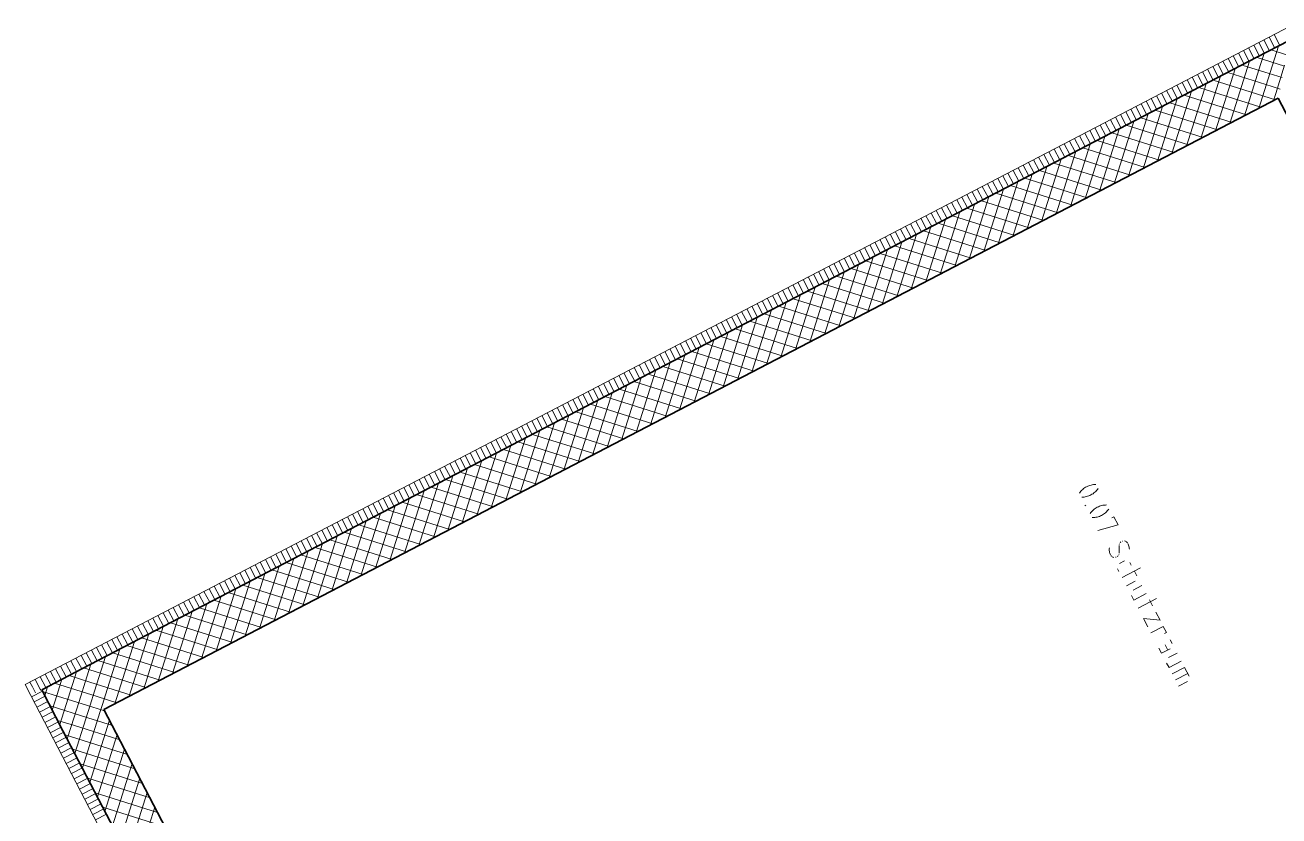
# Model space of a CAD drawing. Header units: metres. Extents: x 2740299.3 to 2740354.3, y 1267793.1 to 1267844.4.
# Drawn here: x 2740304.53 to 2740312.68, y 1267832.76 to 1267837.89 of the extents above; entities that cross this region are included whole.
import ezdxf

# ---------------------------------------------------------------- set-up
doc = ezdxf.new("R2010")
doc.units = ezdxf.units.M
doc.layers.add('grundriss', color=7, linetype='Continuous', true_color=0x000000)

msp = doc.modelspace()

# ---------------------------------------------------------------- linework, layer by layer
at = {"layer": 'grundriss', "color": 7, "linetype": 'Continuous', "lineweight": 18}
for p, q in [((2740312.7643, 1267837.8943), (2740304.5322, 1267833.6105)), ((2740304.5322, 1267833.6105), (2740304.5691, 1267833.5396)), ((2740304.5691, 1267833.5396), (2740306.653, 1267829.5346))]:
    msp.add_line(p, q, dxfattribs=at)
at = {"layer": 'grundriss', "color": 7, "linetype": 'Continuous', "lineweight": 35}
for p, q in [((2740312.7452, 1267837.7942), (2740312.5351, 1267837.6849)), ((2740312.5351, 1267837.6849), (2740304.9062, 1267833.715)), ((2740305.0447, 1267833.4488), (2740312.6736, 1267837.4187)), ((2740312.6736, 1267837.4187), (2740314.5036, 1267833.9017)), ((2740304.9062, 1267833.715), (2740304.6401, 1267833.5765)), ((2740304.6401, 1267833.5765), (2740304.7785, 1267833.3104)), ((2740306.9901, 1267829.71), (2740305.0447, 1267833.4488)), ((2740304.7785, 1267833.3104), (2740306.724, 1267829.5715))]:
    msp.add_line(p, q, dxfattribs=at)
at = {"layer": 'grundriss', "color": 18, "linetype": 'Continuous', "lineweight": 0, "true_color": 0x000000}
for p, q in [((2740312.5472, 1267837.7814), (2740312.5841, 1267837.7104)), ((2740312.5805, 1267837.7987), (2740312.6174, 1267837.7277)), ((2740312.6137, 1267837.816), (2740312.6506, 1267837.745)), ((2740312.647, 1267837.8333), (2740312.6839, 1267837.7623)), ((2740312.3809, 1267837.6948), (2740312.4178, 1267837.6238)), ((2740312.4141, 1267837.7121), (2740312.4511, 1267837.6411)), ((2740312.4474, 1267837.7294), (2740312.4843, 1267837.6585)), ((2740312.4807, 1267837.7467), (2740312.5176, 1267837.6758)), ((2740312.5139, 1267837.764), (2740312.5509, 1267837.6931)), ((2740312.559, 1267837.6389), (2740312.5811, 1267837.7088)), ((2740312.608, 1267837.5448), (2740312.6751, 1267837.7578)), ((2740312.627, 1267837.7327), (2740312.7274, 1267837.7011)), ((2740312.2478, 1267837.6256), (2740312.2847, 1267837.5546)), ((2740312.2811, 1267837.6429), (2740312.318, 1267837.5719)), ((2740312.3143, 1267837.6602), (2740312.3513, 1267837.5892)), ((2740312.3476, 1267837.6775), (2740312.3845, 1267837.6065)), ((2740312.3593, 1267837.2552), (2740312.487, 1267837.6598)), ((2740312.4389, 1267837.6348), (2740312.5851, 1267837.5887)), ((2740312.4534, 1267837.3042), (2740312.559, 1267837.6389)), ((2740312.5362, 1267837.6827), (2740312.7133, 1267837.6269)), ((2740312.6569, 1267837.4507), (2740312.7144, 1267837.633)), ((2740312.0815, 1267837.539), (2740312.1184, 1267837.468)), ((2740312.1147, 1267837.5563), (2740312.1517, 1267837.4854)), ((2740312.148, 1267837.5736), (2740312.1849, 1267837.5027)), ((2740312.1711, 1267837.1573), (2740312.2988, 1267837.5619)), ((2740312.1813, 1267837.5909), (2740312.2182, 1267837.52)), ((2740312.2145, 1267837.6082), (2740312.2515, 1267837.5373)), ((2740312.2507, 1267837.5369), (2740312.6553, 1267837.4092)), ((2740312.2652, 1267837.2063), (2740312.3929, 1267837.6109)), ((2740312.3448, 1267837.5858), (2740312.6341, 1267837.4946)), ((2740312.5475, 1267837.3531), (2740312.608, 1267837.5448)), ((2740312.5851, 1267837.5887), (2740312.6991, 1267837.5527)), ((2740311.9151, 1267837.4525), (2740311.9521, 1267837.3815)), ((2740311.9484, 1267837.4698), (2740311.9853, 1267837.3988)), ((2740311.9817, 1267837.4871), (2740312.0186, 1267837.4161)), ((2740311.983, 1267837.0594), (2740312.1106, 1267837.464)), ((2740312.0149, 1267837.5044), (2740312.0519, 1267837.4334)), ((2740312.0482, 1267837.5217), (2740312.0851, 1267837.4507)), ((2740312.0771, 1267837.1083), (2740312.2047, 1267837.5129)), ((2740312.1566, 1267837.4879), (2740312.5612, 1267837.3603)), ((2740312.6341, 1267837.4946), (2740312.685, 1267837.4785)), ((2740312.6416, 1267837.4021), (2740312.6569, 1267837.4507)), ((2740311.7821, 1267837.3832), (2740311.819, 1267837.3122)), ((2740311.8153, 1267837.4005), (2740311.8523, 1267837.3296)), ((2740311.8486, 1267837.4178), (2740311.8855, 1267837.3469)), ((2740311.8819, 1267837.4351), (2740311.9188, 1267837.3642)), ((2740311.8889, 1267837.0104), (2740312.0165, 1267837.415)), ((2740311.9684, 1267837.39), (2740312.373, 1267837.2624)), ((2740312.0625, 1267837.439), (2740312.4671, 1267837.3113)), ((2740311.6158, 1267837.2967), (2740311.6527, 1267837.2257)), ((2740311.649, 1267837.314), (2740311.6859, 1267837.243)), ((2740311.6823, 1267837.3313), (2740311.7192, 1267837.2603)), ((2740311.7007, 1267836.9125), (2740311.8283, 1267837.3171)), ((2740311.7156, 1267837.3486), (2740311.7525, 1267837.2776)), ((2740311.7488, 1267837.3659), (2740311.7857, 1267837.2949)), ((2740311.7802, 1267837.2921), (2740312.1849, 1267837.1644)), ((2740311.7948, 1267836.9615), (2740311.9224, 1267837.3661)), ((2740311.8743, 1267837.341), (2740312.2789, 1267837.2134)), ((2740311.4494, 1267837.2101), (2740311.4864, 1267837.1391)), ((2740311.4827, 1267837.2274), (2740311.5196, 1267837.1564)), ((2740311.5125, 1267836.8146), (2740311.6402, 1267837.2192)), ((2740311.516, 1267837.2447), (2740311.5529, 1267837.1738)), ((2740311.5492, 1267837.262), (2740311.5862, 1267837.1911)), ((2740311.5825, 1267837.2793), (2740311.6194, 1267837.2084)), ((2740311.6066, 1267836.8635), (2740311.7343, 1267837.2681)), ((2740311.6862, 1267837.2431), (2740312.0908, 1267837.1155)), ((2740311.2831, 1267837.1236), (2740311.32, 1267837.0526)), ((2740311.3164, 1267837.1409), (2740311.3533, 1267837.0699)), ((2740311.3496, 1267837.1582), (2740311.3866, 1267837.0872)), ((2740311.3829, 1267837.1755), (2740311.4198, 1267837.1045)), ((2740311.4162, 1267837.1928), (2740311.4531, 1267837.1218)), ((2740311.4184, 1267836.7656), (2740311.5461, 1267837.1702)), ((2740311.498, 1267837.1452), (2740311.9026, 1267837.0175)), ((2740311.5921, 1267837.1941), (2740311.9967, 1267837.0665)), ((2740311.15, 1267837.0543), (2740311.187, 1267836.9833)), ((2740311.1833, 1267837.0716), (2740311.2202, 1267837.0007)), ((2740311.2166, 1267837.0889), (2740311.2535, 1267837.018)), ((2740311.2303, 1267836.6677), (2740311.3579, 1267837.0723)), ((2740311.2498, 1267837.1062), (2740311.2868, 1267837.0353)), ((2740311.3098, 1267837.0473), (2740311.7144, 1267836.9196)), ((2740311.3243, 1267836.7166), (2740311.452, 1267837.1213)), ((2740311.4039, 1267837.0962), (2740311.8085, 1267836.9686)), ((2740310.9837, 1267836.9678), (2740311.0206, 1267836.8968)), ((2740311.017, 1267836.9851), (2740311.0539, 1267836.9141)), ((2740311.0421, 1267836.5698), (2740311.1697, 1267836.9744)), ((2740311.0502, 1267837.0024), (2740311.0872, 1267836.9314)), ((2740311.0835, 1267837.0197), (2740311.1204, 1267836.9487)), ((2740311.1168, 1267837.037), (2740311.1537, 1267836.966)), ((2740311.1362, 1267836.6187), (2740311.2638, 1267837.0233)), ((2740311.2157, 1267836.9983), (2740311.6203, 1267836.8707)), ((2740310.8174, 1267836.8812), (2740310.8543, 1267836.8102)), ((2740310.8506, 1267836.8985), (2740310.8876, 1267836.8275)), ((2740310.8839, 1267836.9158), (2740310.9208, 1267836.8449)), ((2740310.9172, 1267836.9331), (2740310.9541, 1267836.8622)), ((2740310.948, 1267836.5208), (2740311.0756, 1267836.9254)), ((2740310.9504, 1267836.9504), (2740310.9874, 1267836.8795)), ((2740311.0275, 1267836.9004), (2740311.4321, 1267836.7727)), ((2740311.1216, 1267836.9493), (2740311.5262, 1267836.8217)), ((2740310.6843, 1267836.812), (2740310.7212, 1267836.741)), ((2740310.7176, 1267836.8293), (2740310.7545, 1267836.7583)), ((2740310.7509, 1267836.8466), (2740310.7878, 1267836.7756)), ((2740310.7598, 1267836.4229), (2740310.8875, 1267836.8275)), ((2740310.7841, 1267836.8639), (2740310.821, 1267836.7929)), ((2740310.8394, 1267836.8025), (2740311.244, 1267836.6748)), ((2740310.8539, 1267836.4718), (2740310.9815, 1267836.8764)), ((2740310.9334, 1267836.8514), (2740311.3381, 1267836.7238)), ((2740310.518, 1267836.7254), (2740310.5549, 1267836.6544)), ((2740310.5513, 1267836.7427), (2740310.5882, 1267836.6718)), ((2740310.5716, 1267836.325), (2740310.6993, 1267836.7296)), ((2740310.5845, 1267836.76), (2740310.6215, 1267836.6891)), ((2740310.6178, 1267836.7773), (2740310.6547, 1267836.7064)), ((2740310.6511, 1267836.7946), (2740310.688, 1267836.7237)), ((2740310.6657, 1267836.3739), (2740310.7934, 1267836.7785)), ((2740310.7453, 1267836.7535), (2740311.1499, 1267836.6259)), ((2740310.3517, 1267836.6389), (2740310.3886, 1267836.5679)), ((2740310.3849, 1267836.6562), (2740310.4219, 1267836.5852)), ((2740310.4182, 1267836.6735), (2740310.4551, 1267836.6025)), ((2740310.4515, 1267836.6908), (2740310.4884, 1267836.6198)), ((2740310.4775, 1267836.276), (2740310.6052, 1267836.6806)), ((2740310.4847, 1267836.7081), (2740310.5217, 1267836.6371)), ((2740310.5571, 1267836.6556), (2740310.9617, 1267836.5279)), ((2740310.6512, 1267836.7045), (2740311.0558, 1267836.5769)), ((2740310.1853, 1267836.5523), (2740310.2223, 1267836.4813)), ((2740310.2186, 1267836.5696), (2740310.2555, 1267836.4986)), ((2740310.2519, 1267836.5869), (2740310.2888, 1267836.516)), ((2740310.2851, 1267836.6042), (2740310.3221, 1267836.5333)), ((2740310.2894, 1267836.1781), (2740310.417, 1267836.5827)), ((2740310.3184, 1267836.6215), (2740310.3553, 1267836.5506)), ((2740310.3689, 1267836.5576), (2740310.7735, 1267836.43)), ((2740310.3835, 1267836.227), (2740310.5111, 1267836.6316)), ((2740310.463, 1267836.6066), (2740310.8676, 1267836.479)), ((2740310.0523, 1267836.4831), (2740310.0892, 1267836.4121)), ((2740310.0855, 1267836.5004), (2740310.1225, 1267836.4294)), ((2740310.1012, 1267836.0801), (2740310.2288, 1267836.4848)), ((2740310.1188, 1267836.5177), (2740310.1557, 1267836.4467)), ((2740310.1521, 1267836.535), (2740310.189, 1267836.464)), ((2740310.1953, 1267836.1291), (2740310.3229, 1267836.5337)), ((2740310.2748, 1267836.5087), (2740310.6794, 1267836.381)), ((2740309.8859, 1267836.3965), (2740309.9229, 1267836.3255)), ((2740309.9192, 1267836.4138), (2740309.9561, 1267836.3429)), ((2740309.9525, 1267836.4311), (2740309.9894, 1267836.3602)), ((2740309.9857, 1267836.4484), (2740310.0227, 1267836.3775)), ((2740310.0071, 1267836.0312), (2740310.1347, 1267836.4358)), ((2740310.019, 1267836.4657), (2740310.0559, 1267836.3948)), ((2740310.0866, 1267836.4108), (2740310.4912, 1267836.2831)), ((2740310.1807, 1267836.4597), (2740310.5853, 1267836.3321)), ((2740309.7196, 1267836.31), (2740309.7566, 1267836.239)), ((2740309.7529, 1267836.3273), (2740309.7898, 1267836.2563)), ((2740309.7862, 1267836.3446), (2740309.8231, 1267836.2736)), ((2740309.8189, 1267835.9333), (2740309.9466, 1267836.3379)), ((2740309.8194, 1267836.3619), (2740309.8563, 1267836.2909)), ((2740309.8527, 1267836.3792), (2740309.8896, 1267836.3082)), ((2740309.8985, 1267836.3128), (2740310.3031, 1267836.1852)), ((2740309.913, 1267835.9822), (2740310.0407, 1267836.3868)), ((2740309.9926, 1267836.3618), (2740310.3972, 1267836.2342)), ((2740309.5866, 1267836.2407), (2740309.6235, 1267836.1697)), ((2740309.6198, 1267836.258), (2740309.6568, 1267836.1871)), ((2740309.6307, 1267835.8353), (2740309.7584, 1267836.2399)), ((2740309.6531, 1267836.2753), (2740309.69, 1267836.2044)), ((2740309.6864, 1267836.2926), (2740309.7233, 1267836.2217)), ((2740309.7248, 1267835.8843), (2740309.8525, 1267836.2889)), ((2740309.8044, 1267836.2639), (2740310.209, 1267836.1362)), ((2740309.4202, 1267836.1542), (2740309.4572, 1267836.0832)), ((2740309.4535, 1267836.1715), (2740309.4904, 1267836.1005)), ((2740309.4868, 1267836.1888), (2740309.5237, 1267836.1178)), ((2740309.52, 1267836.2061), (2740309.557, 1267836.1351)), ((2740309.5367, 1267835.7864), (2740309.6643, 1267836.191)), ((2740309.5533, 1267836.2234), (2740309.5902, 1267836.1524)), ((2740309.6162, 1267836.1659), (2740310.0208, 1267836.0383)), ((2740309.7103, 1267836.2149), (2740310.1149, 1267836.0873)), ((2740309.2539, 1267836.0676), (2740309.2908, 1267835.9966)), ((2740309.2872, 1267836.0849), (2740309.3241, 1267836.0139)), ((2740309.3204, 1267836.1022), (2740309.3574, 1267836.0313)), ((2740309.3485, 1267835.6884), (2740309.4761, 1267836.0931)), ((2740309.3537, 1267836.1195), (2740309.3906, 1267836.0486)), ((2740309.387, 1267836.1368), (2740309.4239, 1267836.0659)), ((2740309.428, 1267836.068), (2740309.8326, 1267835.9404)), ((2740309.4426, 1267835.7374), (2740309.5702, 1267836.142)), ((2740309.5221, 1267836.117), (2740309.9267, 1267835.9893)), ((2740309.1208, 1267835.9984), (2740309.1578, 1267835.9274)), ((2740309.1541, 1267836.0157), (2740309.191, 1267835.9447)), ((2740309.1603, 1267835.5905), (2740309.2879, 1267835.9951)), ((2740309.1874, 1267836.033), (2740309.2243, 1267835.962)), ((2740309.2206, 1267836.0503), (2740309.2576, 1267835.9793)), ((2740309.2544, 1267835.6395), (2740309.382, 1267836.0441)), ((2740309.3339, 1267836.0191), (2740309.7385, 1267835.8914)), ((2740308.9545, 1267835.9118), (2740308.9914, 1267835.8408)), ((2740308.9878, 1267835.9291), (2740309.0247, 1267835.8582)), ((2740309.021, 1267835.9464), (2740309.058, 1267835.8755)), ((2740309.0543, 1267835.9637), (2740309.0912, 1267835.8928)), ((2740309.0662, 1267835.5416), (2740309.1939, 1267835.9462)), ((2740309.0876, 1267835.9811), (2740309.1245, 1267835.9101)), ((2740309.1458, 1267835.9211), (2740309.5504, 1267835.7935)), ((2740309.2398, 1267835.9701), (2740309.6444, 1267835.8425)), ((2740308.7882, 1267835.8253), (2740308.8251, 1267835.7543)), ((2740308.8215, 1267835.8426), (2740308.8584, 1267835.7716)), ((2740308.8547, 1267835.8599), (2740308.8916, 1267835.7889)), ((2740308.878, 1267835.4436), (2740309.0057, 1267835.8482)), ((2740308.888, 1267835.8772), (2740308.9249, 1267835.8062)), ((2740308.9212, 1267835.8945), (2740308.9582, 1267835.8235)), ((2740308.9576, 1267835.8232), (2740309.3622, 1267835.6956)), ((2740308.9721, 1267835.4926), (2740309.0998, 1267835.8972)), ((2740309.0517, 1267835.8722), (2740309.4563, 1267835.7445)), ((2740308.6219, 1267835.7387), (2740308.6588, 1267835.6677)), ((2740308.6551, 1267835.756), (2740308.6921, 1267835.685)), ((2740308.6884, 1267835.7733), (2740308.7253, 1267835.7024)), ((2740308.6899, 1267835.3457), (2740308.8175, 1267835.7503)), ((2740308.7217, 1267835.7906), (2740308.7586, 1267835.7197)), ((2740308.7549, 1267835.8079), (2740308.7919, 1267835.737)), ((2740308.7839, 1267835.3947), (2740308.9116, 1267835.7993)), ((2740308.8635, 1267835.7743), (2740309.2681, 1267835.6466)), ((2740308.4888, 1267835.6695), (2740308.5257, 1267835.5985)), ((2740308.5221, 1267835.6868), (2740308.559, 1267835.6158)), ((2740308.5553, 1267835.7041), (2740308.5923, 1267835.6331)), ((2740308.5886, 1267835.7214), (2740308.6255, 1267835.6504)), ((2740308.5958, 1267835.2968), (2740308.7234, 1267835.7014)), ((2740308.6753, 1267835.6763), (2740309.0799, 1267835.5487)), ((2740308.7694, 1267835.7253), (2740309.174, 1267835.5977)), ((2740308.3225, 1267835.5829), (2740308.3594, 1267835.5119)), ((2740308.3557, 1267835.6002), (2740308.3927, 1267835.5293)), ((2740308.389, 1267835.6175), (2740308.4259, 1267835.5466)), ((2740308.4076, 1267835.1988), (2740308.5352, 1267835.6034)), ((2740308.4223, 1267835.6348), (2740308.4592, 1267835.5639)), ((2740308.4555, 1267835.6522), (2740308.4925, 1267835.5812)), ((2740308.4871, 1267835.5784), (2740308.8917, 1267835.4508)), ((2740308.5017, 1267835.2478), (2740308.6293, 1267835.6524)), ((2740308.5812, 1267835.6274), (2740308.9858, 1267835.4997)), ((2740308.1561, 1267835.4964), (2740308.1931, 1267835.4254)), ((2740308.1894, 1267835.5137), (2740308.2263, 1267835.4427)), ((2740308.2194, 1267835.1009), (2740308.347, 1267835.5055)), ((2740308.2227, 1267835.531), (2740308.2596, 1267835.46)), ((2740308.2559, 1267835.5483), (2740308.2929, 1267835.4773)), ((2740308.2892, 1267835.5656), (2740308.3261, 1267835.4946)), ((2740308.3135, 1267835.1499), (2740308.4411, 1267835.5545)), ((2740308.393, 1267835.5294), (2740308.7976, 1267835.4018)), ((2740308.0231, 1267835.4271), (2740308.06, 1267835.3561)), ((2740308.0563, 1267835.4444), (2740308.0933, 1267835.3735)), ((2740308.0896, 1267835.4617), (2740308.1265, 1267835.3908)), ((2740308.1229, 1267835.479), (2740308.1598, 1267835.4081)), ((2740308.1253, 1267835.0519), (2740308.253, 1267835.4566)), ((2740308.2049, 1267835.4315), (2740308.6095, 1267835.3039)), ((2740308.2989, 1267835.4805), (2740308.7036, 1267835.3528)), ((2740307.8568, 1267835.3406), (2740307.8937, 1267835.2696)), ((2740307.89, 1267835.3579), (2740307.9269, 1267835.2869)), ((2740307.9233, 1267835.3752), (2740307.9602, 1267835.3042)), ((2740307.9371, 1267834.954), (2740308.0648, 1267835.3586)), ((2740307.9565, 1267835.3925), (2740307.9935, 1267835.3215)), ((2740307.9898, 1267835.4098), (2740308.0267, 1267835.3388)), ((2740308.0167, 1267835.3336), (2740308.4213, 1267835.206)), ((2740308.0312, 1267835.003), (2740308.1589, 1267835.4076)), ((2740308.1108, 1267835.3826), (2740308.5154, 1267835.2549)), ((2740307.6904, 1267835.254), (2740307.7274, 1267835.183)), ((2740307.7237, 1267835.2713), (2740307.7606, 1267835.2004)), ((2740307.749, 1267834.8561), (2740307.8766, 1267835.2607)), ((2740307.757, 1267835.2886), (2740307.7939, 1267835.2177)), ((2740307.7902, 1267835.3059), (2740307.8272, 1267835.235)), ((2740307.8235, 1267835.3232), (2740307.8604, 1267835.2523)), ((2740307.8431, 1267834.9051), (2740307.9707, 1267835.3097)), ((2740307.9226, 1267835.2846), (2740308.3272, 1267835.157)), ((2740307.5241, 1267835.1675), (2740307.561, 1267835.0965)), ((2740307.5574, 1267835.1848), (2740307.5943, 1267835.1138)), ((2740307.5906, 1267835.2021), (2740307.6276, 1267835.1311)), ((2740307.6239, 1267835.2194), (2740307.6608, 1267835.1484)), ((2740307.6549, 1267834.8071), (2740307.7825, 1267835.2117)), ((2740307.6572, 1267835.2367), (2740307.6941, 1267835.1657)), ((2740307.7344, 1267835.1867), (2740308.139, 1267835.0591)), ((2740307.8285, 1267835.2357), (2740308.2331, 1267835.108)), ((2740307.391, 1267835.0982), (2740307.428, 1267835.0272)), ((2740307.4243, 1267835.1155), (2740307.4612, 1267835.0446)), ((2740307.4576, 1267835.1328), (2740307.4945, 1267835.0619)), ((2740307.4667, 1267834.7092), (2740307.5943, 1267835.1138)), ((2740307.4908, 1267835.1501), (2740307.5278, 1267835.0792)), ((2740307.5462, 1267835.0888), (2740307.9508, 1267834.9612)), ((2740307.5608, 1267834.7582), (2740307.6884, 1267835.1628)), ((2740307.6403, 1267835.1378), (2740308.0449, 1267835.0101)), ((2740307.2247, 1267835.0117), (2740307.2616, 1267834.9407)), ((2740307.258, 1267835.029), (2740307.2949, 1267834.958)), ((2740307.2785, 1267834.6113), (2740307.4062, 1267835.0159)), ((2740307.2912, 1267835.0463), (2740307.3282, 1267834.9753)), ((2740307.3245, 1267835.0636), (2740307.3614, 1267834.9926)), ((2740307.3578, 1267835.0809), (2740307.3947, 1267835.0099)), ((2740307.3726, 1267834.6602), (2740307.5002, 1267835.0649)), ((2740307.4521, 1267835.0398), (2740307.8568, 1267834.9122)), ((2740307.0584, 1267834.9251), (2740307.0953, 1267834.8541)), ((2740307.0916, 1267834.9424), (2740307.1286, 1267834.8714)), ((2740307.1249, 1267834.9597), (2740307.1618, 1267834.8888)), ((2740307.1582, 1267834.977), (2740307.1951, 1267834.9061)), ((2740307.1844, 1267834.5623), (2740307.3121, 1267834.9669)), ((2740307.1914, 1267834.9943), (2740307.2284, 1267834.9234)), ((2740307.264, 1267834.9419), (2740307.6686, 1267834.8143)), ((2740307.3581, 1267834.9909), (2740307.7627, 1267834.8632)), ((2740306.9253, 1267834.8559), (2740306.9622, 1267834.7849)), ((2740306.9586, 1267834.8732), (2740306.9955, 1267834.8022)), ((2740306.9919, 1267834.8905), (2740307.0288, 1267834.8195)), ((2740306.9963, 1267834.4644), (2740307.1239, 1267834.869)), ((2740307.0251, 1267834.9078), (2740307.062, 1267834.8368)), ((2740307.0758, 1267834.844), (2740307.4804, 1267834.7163)), ((2740307.0903, 1267834.5134), (2740307.218, 1267834.918)), ((2740307.1699, 1267834.8929), (2740307.5745, 1267834.7653)), ((2740306.759, 1267834.7693), (2740306.7959, 1267834.6983)), ((2740306.7923, 1267834.7866), (2740306.8292, 1267834.7157)), ((2740306.8081, 1267834.3665), (2740306.9357, 1267834.7711)), ((2740306.8255, 1267834.8039), (2740306.8625, 1267834.733)), ((2740306.8588, 1267834.8212), (2740306.8957, 1267834.7503)), ((2740306.8921, 1267834.8386), (2740306.929, 1267834.7676)), ((2740306.9022, 1267834.4154), (2740307.0298, 1267834.82)), ((2740306.9817, 1267834.795), (2740307.3863, 1267834.6674)), ((2740306.5927, 1267834.6828), (2740306.6296, 1267834.6118)), ((2740306.6259, 1267834.7001), (2740306.6629, 1267834.6291)), ((2740306.6592, 1267834.7174), (2740306.6961, 1267834.6464)), ((2740306.6925, 1267834.7347), (2740306.7294, 1267834.6637)), ((2740306.714, 1267834.3175), (2740306.8416, 1267834.7221)), ((2740306.7257, 1267834.752), (2740306.7627, 1267834.681)), ((2740306.7935, 1267834.6971), (2740307.1981, 1267834.5695)), ((2740306.8876, 1267834.7461), (2740307.2922, 1267834.6184)), ((2740306.4596, 1267834.6135), (2740306.4965, 1267834.5425)), ((2740306.4929, 1267834.6308), (2740306.5298, 1267834.5599)), ((2740306.5258, 1267834.2196), (2740306.6534, 1267834.6242)), ((2740306.5261, 1267834.6481), (2740306.5631, 1267834.5772)), ((2740306.5594, 1267834.6654), (2740306.5963, 1267834.5945)), ((2740306.6053, 1267834.5992), (2740307.01, 1267834.4715)), ((2740306.6199, 1267834.2686), (2740306.7475, 1267834.6732)), ((2740306.6994, 1267834.6481), (2740307.104, 1267834.5205)), ((2740306.2933, 1267834.527), (2740306.3302, 1267834.456)), ((2740306.3265, 1267834.5443), (2740306.3635, 1267834.4733)), ((2740306.3376, 1267834.1217), (2740306.4653, 1267834.5263)), ((2740306.3598, 1267834.5616), (2740306.3967, 1267834.4906)), ((2740306.3931, 1267834.5789), (2740306.43, 1267834.5079)), ((2740306.4263, 1267834.5962), (2740306.4633, 1267834.5252)), ((2740306.4317, 1267834.1706), (2740306.5594, 1267834.5752)), ((2740306.5113, 1267834.5502), (2740306.9159, 1267834.4226)), ((2740306.1269, 1267834.4404), (2740306.1639, 1267834.3694)), ((2740306.1602, 1267834.4577), (2740306.1971, 1267834.3868)), ((2740306.1935, 1267834.475), (2740306.2304, 1267834.4041)), ((2740306.2267, 1267834.4923), (2740306.2637, 1267834.4214)), ((2740306.2435, 1267834.0727), (2740306.3712, 1267834.4773)), ((2740306.26, 1267834.5097), (2740306.2969, 1267834.4387)), ((2740306.3231, 1267834.4523), (2740306.7277, 1267834.3246)), ((2740306.4172, 1267834.5012), (2740306.8218, 1267834.3736)), ((2740305.9606, 1267834.3539), (2740305.9975, 1267834.2829)), ((2740305.9939, 1267834.3712), (2740306.0308, 1267834.3002)), ((2740306.0272, 1267834.3885), (2740306.0641, 1267834.3175)), ((2740306.0554, 1267833.9748), (2740306.183, 1267834.3794)), ((2740306.0604, 1267834.4058), (2740306.0973, 1267834.3348)), ((2740306.0937, 1267834.4231), (2740306.1306, 1267834.3521)), ((2740306.1349, 1267834.3544), (2740306.5395, 1267834.2267)), ((2740306.1495, 1267834.0237), (2740306.2771, 1267834.4284)), ((2740306.229, 1267834.4033), (2740306.6336, 1267834.2757)), ((2740305.8276, 1267834.2846), (2740305.8645, 1267834.2136)), ((2740305.8608, 1267834.3019), (2740305.8978, 1267834.231)), ((2740305.8672, 1267833.8769), (2740305.9948, 1267834.2815)), ((2740305.8941, 1267834.3192), (2740305.931, 1267834.2483)), ((2740305.9274, 1267834.3365), (2740305.9643, 1267834.2656)), ((2740305.9613, 1267833.9258), (2740306.0889, 1267834.3304)), ((2740306.0408, 1267834.3054), (2740306.4454, 1267834.1778)), ((2740305.6612, 1267834.1981), (2740305.6982, 1267834.1271)), ((2740305.6945, 1267834.2154), (2740305.7314, 1267834.1444)), ((2740305.7278, 1267834.2327), (2740305.7647, 1267834.1617)), ((2740305.761, 1267834.25), (2740305.798, 1267834.179)), ((2740305.7731, 1267833.8279), (2740305.9007, 1267834.2325)), ((2740305.7943, 1267834.2673), (2740305.8312, 1267834.1963)), ((2740305.8526, 1267834.2075), (2740306.2572, 1267834.0798)), ((2740305.9467, 1267834.2564), (2740306.3513, 1267834.1288)), ((2740305.4949, 1267834.1115), (2740305.5318, 1267834.0405)), ((2740305.5282, 1267834.1288), (2740305.5651, 1267834.0579)), ((2740305.5614, 1267834.1461), (2740305.5984, 1267834.0752)), ((2740305.5849, 1267833.73), (2740305.7126, 1267834.1346)), ((2740305.5947, 1267834.1634), (2740305.6316, 1267834.0925)), ((2740305.628, 1267834.1807), (2740305.6649, 1267834.1098)), ((2740305.6645, 1267834.1096), (2740306.0691, 1267833.9819)), ((2740305.679, 1267833.7789), (2740305.8066, 1267834.1835)), ((2740305.7585, 1267834.1585), (2740306.1632, 1267834.0309)), ((2740305.3618, 1267834.0423), (2740305.3988, 1267833.9713)), ((2740305.3951, 1267834.0596), (2740305.432, 1267833.9886)), ((2740305.3967, 1267833.6321), (2740305.5244, 1267834.0367)), ((2740305.4284, 1267834.0769), (2740305.4653, 1267834.0059)), ((2740305.4616, 1267834.0942), (2740305.4986, 1267834.0232)), ((2740305.4908, 1267833.681), (2740305.6185, 1267834.0856)), ((2740305.5704, 1267834.0606), (2740305.975, 1267833.933)), ((2740305.1955, 1267833.9557), (2740305.2324, 1267833.8847)), ((2740305.2288, 1267833.973), (2740305.2657, 1267833.9021)), ((2740305.262, 1267833.9903), (2740305.299, 1267833.9194)), ((2740305.2953, 1267834.0076), (2740305.3322, 1267833.9367)), ((2740305.3027, 1267833.5831), (2740305.4303, 1267833.9877)), ((2740305.3286, 1267834.025), (2740305.3655, 1267833.954)), ((2740305.3822, 1267833.9627), (2740305.7868, 1267833.835)), ((2740305.4763, 1267834.0116), (2740305.8809, 1267833.884)), ((2740305.0292, 1267833.8692), (2740305.0661, 1267833.7982)), ((2740305.0625, 1267833.8865), (2740305.0994, 1267833.8155)), ((2740305.0957, 1267833.9038), (2740305.1326, 1267833.8328)), ((2740305.1145, 1267833.4852), (2740305.2421, 1267833.8898)), ((2740305.129, 1267833.9211), (2740305.1659, 1267833.8501)), ((2740305.1622, 1267833.9384), (2740305.1992, 1267833.8674)), ((2740305.194, 1267833.8647), (2740305.5986, 1267833.7371)), ((2740305.2086, 1267833.5341), (2740305.3362, 1267833.9387)), ((2740305.2881, 1267833.9137), (2740305.6927, 1267833.7861)), ((2740304.8629, 1267833.7826), (2740304.8998, 1267833.7116)), ((2740304.8961, 1267833.7999), (2740304.9331, 1267833.7289)), ((2740304.9294, 1267833.8172), (2740304.9663, 1267833.7463)), ((2740304.9627, 1267833.8345), (2740304.9996, 1267833.7636)), ((2740304.9831, 1267833.5672), (2740305.0539, 1267833.7919)), ((2740304.9959, 1267833.8518), (2740305.0329, 1267833.7809)), ((2740305.032, 1267833.4731), (2740305.148, 1267833.8408)), ((2740305.0999, 1267833.8158), (2740305.5045, 1267833.6881)), ((2740304.7298, 1267833.7134), (2740304.7667, 1267833.6424)), ((2740304.7631, 1267833.7307), (2740304.8, 1267833.6597)), ((2740304.7963, 1267833.748), (2740304.8333, 1267833.677)), ((2740304.8296, 1267833.7653), (2740304.8665, 1267833.6943)), ((2740304.9117, 1267833.7179), (2740305.3164, 1267833.5902)), ((2740304.9341, 1267833.6613), (2740304.9598, 1267833.7429)), ((2740305.0058, 1267833.7668), (2740305.4104, 1267833.6392)), ((2740304.5635, 1267833.6268), (2740304.5798, 1267833.5955)), ((2740304.5967, 1267833.6441), (2740304.6303, 1267833.5795)), ((2740304.63, 1267833.6614), (2740304.6669, 1267833.5905)), ((2740304.6633, 1267833.6787), (2740304.7002, 1267833.6078)), ((2740304.6965, 1267833.6961), (2740304.7335, 1267833.6251)), ((2740304.7236, 1267833.6199), (2740305.0012, 1267833.5324)), ((2740304.7401, 1267833.5449), (2740304.7717, 1267833.645)), ((2740304.8116, 1267833.5224), (2740304.8658, 1267833.6939)), ((2740304.8177, 1267833.6689), (2740304.9522, 1267833.6264)), ((2740304.8832, 1267833.4998), (2740304.9341, 1267833.6613)), ((2740304.9522, 1267833.6264), (2740305.2223, 1267833.5413)), ((2740304.5739, 1267833.5303), (2740304.6448, 1267833.5673)), ((2740304.5798, 1267833.5955), (2740304.6004, 1267833.5558)), ((2740304.6303, 1267833.5795), (2740304.6337, 1267833.5732)), ((2740304.6456, 1267833.5659), (2740305.0341, 1267833.4433)), ((2740304.6596, 1267833.539), (2740304.6686, 1267833.5675)), ((2740304.6686, 1267833.5675), (2740304.6776, 1267833.596)), ((2740304.7085, 1267833.4449), (2740304.7401, 1267833.5449)), ((2740304.9547, 1267833.4772), (2740304.9831, 1267833.5672)), ((2740304.5912, 1267833.4971), (2740304.6622, 1267833.534)), ((2740304.6085, 1267833.4638), (2740304.6795, 1267833.5007)), ((2740304.6258, 1267833.4305), (2740304.6968, 1267833.4675)), ((2740304.6945, 1267833.4718), (2740304.94, 1267833.3944)), ((2740304.7575, 1267833.3508), (2740304.8116, 1267833.5224)), ((2740304.8322, 1267833.3383), (2740304.8832, 1267833.4998)), ((2740304.9263, 1267833.3872), (2740304.9547, 1267833.4772)), ((2740305.0012, 1267833.5324), (2740305.1282, 1267833.4923)), ((2740305.0262, 1267833.4547), (2740305.032, 1267833.4731)), ((2740304.6431, 1267833.3973), (2740304.7141, 1267833.4342)), ((2740304.6604, 1267833.364), (2740304.7314, 1267833.4009)), ((2740304.7435, 1267833.3777), (2740304.8459, 1267833.3454)), ((2740304.8554, 1267833.1626), (2740304.9263, 1267833.3872)), ((2740304.9044, 1267833.0685), (2740305.0204, 1267833.4362)), ((2740304.94, 1267833.3944), (2740305.0991, 1267833.3442)), ((2740304.9533, 1267832.9744), (2740305.081, 1267833.379)), ((2740305.0204, 1267833.4362), (2740305.0262, 1267833.4547)), ((2740305.0341, 1267833.4433), (2740305.0502, 1267833.4383)), ((2740304.6777, 1267833.3307), (2740304.7487, 1267833.3677)), ((2740304.695, 1267833.2975), (2740304.766, 1267833.3344)), ((2740304.7124, 1267833.2642), (2740304.7833, 1267833.3011)), ((2740304.8065, 1267833.2567), (2740304.8322, 1267833.3383)), ((2740304.8459, 1267833.3454), (2740305.1481, 1267833.2501)), ((2740304.7297, 1267833.2309), (2740304.8006, 1267833.2679)), ((2740304.747, 1267833.1977), (2740304.8179, 1267833.2346)), ((2740304.7924, 1267833.2836), (2740305.197, 1267833.156)), ((2740305.0023, 1267832.8803), (2740305.1299, 1267833.2849)), ((2740304.7643, 1267833.1644), (2740304.8353, 1267833.2013)), ((2740304.7816, 1267833.1311), (2740304.8526, 1267833.1681)), ((2740304.7989, 1267833.0979), (2740304.8699, 1267833.1348)), ((2740304.8414, 1267833.1896), (2740305.246, 1267833.0619)), ((2740305.0513, 1267832.7862), (2740305.1789, 1267833.1908)), ((2740304.8162, 1267833.0646), (2740304.8872, 1267833.1015)), ((2740304.8335, 1267833.0314), (2740304.9045, 1267833.0683)), ((2740304.8903, 1267833.0955), (2740305.2949, 1267832.9678)), ((2740305.1002, 1267832.6921), (2740305.2279, 1267833.0967)), ((2740304.8508, 1267832.9981), (2740304.9218, 1267833.035)), ((2740304.8681, 1267832.9648), (2740304.9391, 1267833.0017)), ((2740304.8855, 1267832.9316), (2740304.9564, 1267832.9685)), ((2740304.9393, 1267833.0014), (2740305.3439, 1267832.8737)), ((2740305.1492, 1267832.598), (2740305.2768, 1267833.0026)), ((2740304.9028, 1267832.8983), (2740304.9737, 1267832.9352)), ((2740304.9201, 1267832.865), (2740304.991, 1267832.9019)), ((2740304.9883, 1267832.9073), (2740305.3929, 1267832.7797)), ((2740305.1981, 1267832.5039), (2740305.3258, 1267832.9086)), ((2740304.9374, 1267832.8318), (2740305.0084, 1267832.8687)), ((2740304.9547, 1267832.7985), (2740305.0257, 1267832.8354)), ((2740305.0372, 1267832.8132), (2740305.4418, 1267832.6856)), ((2740305.2471, 1267832.4098), (2740305.3747, 1267832.8145)), ((2740304.972, 1267832.7652), (2740305.043, 1267832.8021)), ((2740304.9893, 1267832.732), (2740305.0603, 1267832.7689))]:
    msp.add_line(p, q, dxfattribs=at)
at = {"layer": 'grundriss', "color": 7, "lineweight": 0}
for p, q in [((2740311.3824, 1267834.8543), (2740311.3869, 1267834.8606)), ((2740311.3869, 1267834.8606), (2740311.3919, 1267834.8668)), ((2740311.3919, 1267834.8668), (2740311.3971, 1267834.8723)), ((2740311.3971, 1267834.8723), (2740311.4028, 1267834.8778)), ((2740311.4028, 1267834.8778), (2740311.4088, 1267834.8828)), ((2740311.4088, 1267834.8828), (2740311.4151, 1267834.8875)), ((2740311.4151, 1267834.8875), (2740311.4218, 1267834.8915)), ((2740311.4218, 1267834.8915), (2740311.4285, 1267834.8955)), ((2740311.4285, 1267834.8955), (2740311.4355, 1267834.8987)), ((2740311.4355, 1267834.8987), (2740311.4428, 1267834.9017)), ((2740311.4428, 1267834.9017), (2740311.4502, 1267834.9042)), ((2740311.4565, 1267834.8421), (2740311.4495, 1267834.8389)), ((2740311.4502, 1267834.9042), (2740311.4577, 1267834.9062)), ((2740311.4632, 1267834.8461), (2740311.4565, 1267834.8421)), ((2740311.4577, 1267834.9062), (2740311.4655, 1267834.908)), ((2740311.47, 1267834.8501), (2740311.4632, 1267834.8461)), ((2740311.4655, 1267834.908), (2740311.4732, 1267834.909)), ((2740311.4762, 1267834.8548), (2740311.47, 1267834.8501)), ((2740311.4732, 1267834.909), (2740311.4809, 1267834.9095)), ((2740311.4822, 1267834.8598), (2740311.4762, 1267834.8548)), ((2740311.4809, 1267834.9095), (2740311.4887, 1267834.9097)), ((2740311.4879, 1267834.8653), (2740311.4822, 1267834.8598)), ((2740311.4932, 1267834.8708), (2740311.4879, 1267834.8653)), ((2740311.4981, 1267834.877), (2740311.4932, 1267834.8708)), ((2740311.5026, 1267834.8833), (2740311.4981, 1267834.877)), ((2740311.4041, 1267834.8281), (2740311.3964, 1267834.8279)), ((2740311.4118, 1267834.8286), (2740311.4041, 1267834.8281)), ((2740311.4196, 1267834.8296), (2740311.4118, 1267834.8286)), ((2740311.4173, 1267834.7712), (2740311.4241, 1267834.7745)), ((2740311.4273, 1267834.8314), (2740311.4196, 1267834.8296)), ((2740311.4348, 1267834.8334), (2740311.4273, 1267834.8314)), ((2740311.4423, 1267834.8359), (2740311.4348, 1267834.8334)), ((2740311.4495, 1267834.8389), (2740311.4423, 1267834.8359)), ((2740311.4912, 1267834.7585), (2740311.4979, 1267834.7625)), ((2740311.4979, 1267834.7625), (2740311.5049, 1267834.7658)), ((2740311.5049, 1267834.7658), (2740311.5121, 1267834.7688)), ((2740311.5121, 1267834.7688), (2740311.5196, 1267834.7712)), ((2740311.5196, 1267834.7712), (2740311.5271, 1267834.7732)), ((2740311.5271, 1267834.7732), (2740311.5348, 1267834.775)), ((2740311.5348, 1267834.775), (2740311.5426, 1267834.776)), ((2740311.5426, 1267834.776), (2740311.5503, 1267834.7765)), ((2740311.5503, 1267834.7765), (2740311.558, 1267834.7767)), ((2740311.4517, 1267834.7214), (2740311.4562, 1267834.7276)), ((2740311.4562, 1267834.7276), (2740311.4612, 1267834.7338)), ((2740311.4612, 1267834.7338), (2740311.4665, 1267834.7393)), ((2740311.4732, 1267834.6952), (2740311.4655, 1267834.6949)), ((2740311.4665, 1267834.7393), (2740311.4722, 1267834.7448)), ((2740311.4722, 1267834.7448), (2740311.4782, 1267834.7498)), ((2740311.4809, 1267834.6957), (2740311.4732, 1267834.6952)), ((2740311.4782, 1267834.7498), (2740311.4844, 1267834.7545)), ((2740311.4887, 1267834.6967), (2740311.4809, 1267834.6957)), ((2740311.4844, 1267834.7545), (2740311.4912, 1267834.7585)), ((2740311.4964, 1267834.6984), (2740311.4887, 1267834.6967)), ((2740311.5039, 1267834.7004), (2740311.4964, 1267834.6984)), ((2740311.5114, 1267834.7029), (2740311.5039, 1267834.7004)), ((2740311.5186, 1267834.7059), (2740311.5114, 1267834.7029)), ((2740311.5256, 1267834.7091), (2740311.5186, 1267834.7059)), ((2740311.5323, 1267834.7131), (2740311.5256, 1267834.7091)), ((2740311.5391, 1267834.7171), (2740311.5323, 1267834.7131)), ((2740311.5453, 1267834.7219), (2740311.5391, 1267834.7171)), ((2740311.5513, 1267834.7268), (2740311.5453, 1267834.7219)), ((2740311.557, 1267834.7323), (2740311.5513, 1267834.7268)), ((2740311.5623, 1267834.7378), (2740311.557, 1267834.7323)), ((2740311.5672, 1267834.7441), (2740311.5623, 1267834.7378)), ((2740311.5717, 1267834.7503), (2740311.5672, 1267834.7441)), ((2740311.6062, 1267834.7004), (2740311.5929, 1267834.6934)), ((2740311.6339, 1267834.6473), (2740311.6062, 1267834.7004)), ((2740311.5004, 1267834.6116), (2740311.6339, 1267834.6473)), ((2740311.6406, 1267834.5208), (2740311.6418, 1267834.5248)), ((2740311.6458, 1267834.5315), (2740311.6486, 1267834.5345)), ((2740311.6486, 1267834.5345), (2740311.6516, 1267834.5372)), ((2740311.6583, 1267834.541), (2740311.6623, 1267834.5422)), ((2740311.674, 1267834.543), (2740311.678, 1267834.542)), ((2740311.6818, 1267834.5407), (2740311.6853, 1267834.5387)), ((2740311.6885, 1267834.5365), (2740311.6915, 1267834.5337)), ((2740311.6915, 1267834.5337), (2740311.694, 1267834.5305)), ((2740311.696, 1267834.5273), (2740311.6987, 1267834.5215)), ((2740311.6987, 1267834.5215), (2740311.701, 1267834.5155)), ((2740311.5755, 1267834.4928), (2740311.576, 1267834.4988)), ((2740311.5755, 1267834.4868), (2740311.5755, 1267834.4928)), ((2740311.5757, 1267834.4806), (2740311.5755, 1267834.4868)), ((2740311.5765, 1267834.4749), (2740311.5757, 1267834.4806)), ((2740311.5777, 1267834.4689), (2740311.5765, 1267834.4749)), ((2740311.5792, 1267834.4631), (2740311.5777, 1267834.4689)), ((2740311.5812, 1267834.4574), (2740311.5792, 1267834.4631)), ((2740311.5835, 1267834.4519), (2740311.5812, 1267834.4574)), ((2740311.588, 1267834.4454), (2740311.5855, 1267834.4487)), ((2740311.5909, 1267834.4427), (2740311.588, 1267834.4454)), ((2740311.5977, 1267834.4385), (2740311.5942, 1267834.4404)), ((2740311.6054, 1267834.4362), (2740311.6014, 1267834.4372)), ((2740311.6211, 1267834.4382), (2740311.6171, 1267834.437)), ((2740311.6309, 1267834.4447), (2740311.6279, 1267834.4419)), ((2740311.6336, 1267834.4477), (2740311.6309, 1267834.4447)), ((2740311.6388, 1267834.4584), (2740311.6376, 1267834.4544)), ((2740311.6393, 1267834.513), (2740311.6401, 1267834.4661)), ((2740311.701, 1267834.5155), (2740311.703, 1267834.5096)), ((2740311.703, 1267834.5096), (2740311.7045, 1267834.5033)), ((2740311.7045, 1267834.5033), (2740311.7057, 1267834.4968)), ((2740311.7057, 1267834.4968), (2740311.7065, 1267834.4906)), ((2740311.6386, 1267834.3454), (2740311.6301, 1267834.3621)), ((2740311.6411, 1267834.3973), (2740311.6745, 1267834.4147)), ((2740311.6596, 1267834.3055), (2740311.7791, 1267834.3678)), ((2740311.7099, 1267834.4035), (2740311.7184, 1267834.3868)), ((2740311.7436, 1267834.2818), (2740311.6872, 1267834.2523)), ((2740311.7391, 1267834.3469), (2740311.7549, 1267834.317)), ((2740311.7878, 1267834.2538), (2740311.7312, 1267834.2244)), ((2740311.7356, 1267834.159), (2740311.8152, 1267834.2007)), ((2740311.7199, 1267834.189), (2740311.7356, 1267834.159)), ((2740311.7633, 1267834.1059), (2740311.8828, 1267834.1683)), ((2740311.8362, 1267834.1608), (2740311.8569, 1267834.1209)), ((2740311.9053, 1267834.0276), (2740311.7978, 1267834.0393)), ((2740311.7978, 1267834.0393), (2740311.8255, 1267833.9862)), ((2740311.8776, 1267834.081), (2740311.9053, 1267834.0276)), ((2740311.8462, 1267833.9462), (2740311.926, 1267833.9876)), ((2740311.926, 1267833.9876), (2740311.9467, 1267833.9477)), ((2740311.9467, 1267833.9477), (2740311.9335, 1267833.941)), ((2740311.938, 1267833.8672), (2740311.9554, 1267833.834)), ((2740311.9712, 1267833.9013), (2740311.9831, 1267833.8779)), ((2740311.9155, 1267833.8133), (2740311.8981, 1267833.8464)), ((2740311.9719, 1267833.8427), (2740311.9155, 1267833.8133)), ((2740312.0161, 1267833.8148), (2740311.9594, 1267833.7853)), ((2740311.9484, 1267833.7499), (2740311.9639, 1267833.72)), ((2740311.9639, 1267833.72), (2740312.0437, 1267833.7616)), ((2740311.9846, 1267833.68), (2740312.0645, 1267833.7217)), ((2740312.0645, 1267833.7217), (2740312.0939, 1267833.6651)), ((2740312.0053, 1267833.6401), (2740312.0852, 1267833.6818)), ((2740312.0827, 1267833.6297), (2740312.0263, 1267833.6002))]:
    msp.add_line(p, q, dxfattribs=at)

doc.saveas('drawing.dxf')
